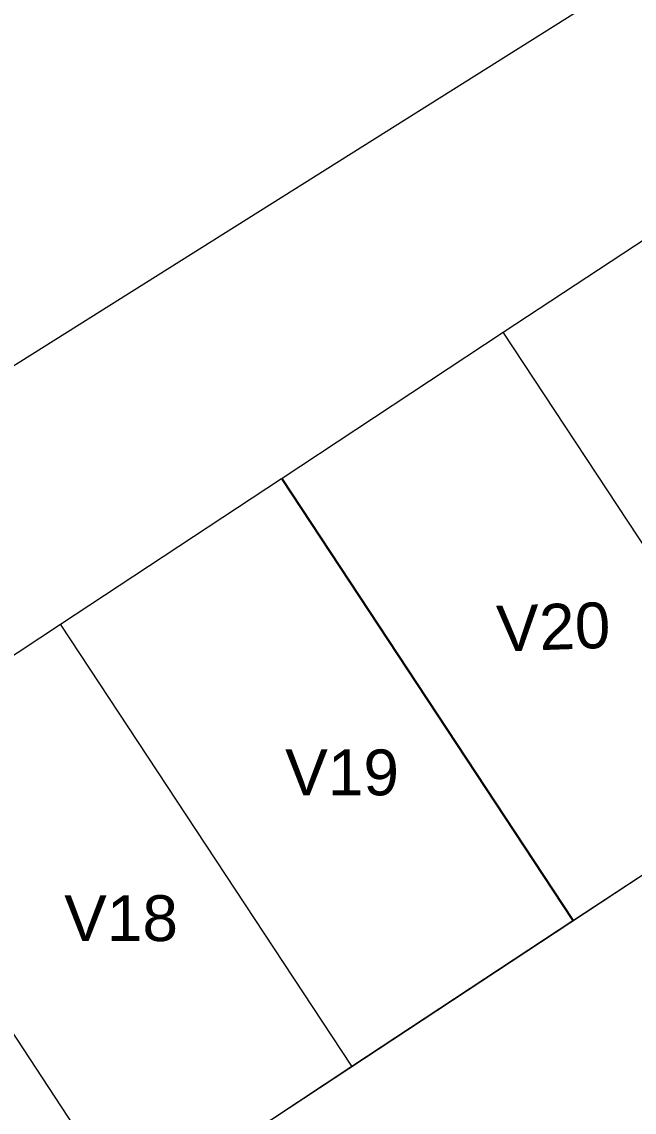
# Model space of a CAD drawing. Header units: metres. Extents: x -71 to 881, y -503 to 661.
# Drawn here: x 226.48 to 232.26, y 599.56 to 609.85 of the extents above; entities that cross this region are included whole.
import ezdxf

# ---------------------------------------------------------------- set-up
doc = ezdxf.new("R2010")
doc.units = ezdxf.units.M
doc.layers.add('04. Pisos', color=8, linetype='Continuous', lineweight=5)
doc.layers.add('05. Textos', color=5, linetype='Continuous', lineweight=0)
doc.styles.get("Standard").update_dxf_attribs({"font": 'arial.ttf'})

msp = doc.modelspace()

# ---------------------------------------------------------------- linework, layer by layer
at = {"layer": '04. Pisos'}
for p, q in [((231.024, 606.922), (233.112, 608.298)), ((228.937, 605.546), (231.024, 606.922)), ((233.776, 602.747), (231.024, 606.922)), ((233.776, 602.747), (231.024, 606.922)), ((192.022, 575.222), (238.14, 605.624)), ((226.844, 604.166), (228.931, 605.542)), ((231.683, 601.368), (228.931, 605.542)), ((231.689, 601.372), (228.937, 605.546)), ((224.757, 602.79), (226.844, 604.166)), ((229.596, 599.992), (226.844, 604.166)), ((229.596, 599.992), (226.844, 604.166)), ((227.509, 598.616), (224.757, 602.79)), ((227.509, 598.616), (224.757, 602.79)), ((231.689, 601.372), (233.776, 602.747)), ((229.596, 599.992), (231.683, 601.368)), ((227.509, 598.616), (229.596, 599.992))]:
    msp.add_line(p, q, dxfattribs=at)
msp.add_lwpolyline([(292.226, 487.05), (337.22, 515.381), (265.236, 631.011), (87.866, 519.538), (100.544, 499.223), (82.018, 487.584), (99.448, 460.229)], dxfattribs=at)

# ---------------------------------------------------------------- texts
at = {"layer": '05. Textos', "insert": (230.954, 604.339), "char_height": 0.4326, "attachment_point": 1, "rotation": 1.9956}
msp.add_mtext_dynamic_manual_height_columns('V20', width=1.21171, gutter_width=2.163, heights=[0], dxfattribs=at)
at = {"layer": '05. Textos', "char_height": 0.4326, "attachment_point": 1}
for s, insert in [('V19', (228.965, 602.983)), ('V18', (226.878, 601.607))]:
    msp.add_mtext_dynamic_manual_height_columns(s, width=1.21171, gutter_width=2.163, heights=[0], dxfattribs=dict(at, insert=insert))

doc.saveas('drawing.dxf')
